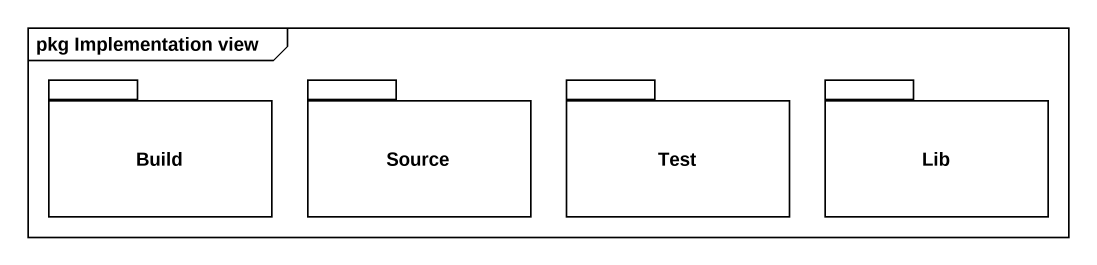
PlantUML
@startuml
mainframe pkg Implementation view
package Build {
}
package Source {
}
package Test {
}
package Lib {
}
@enduml
